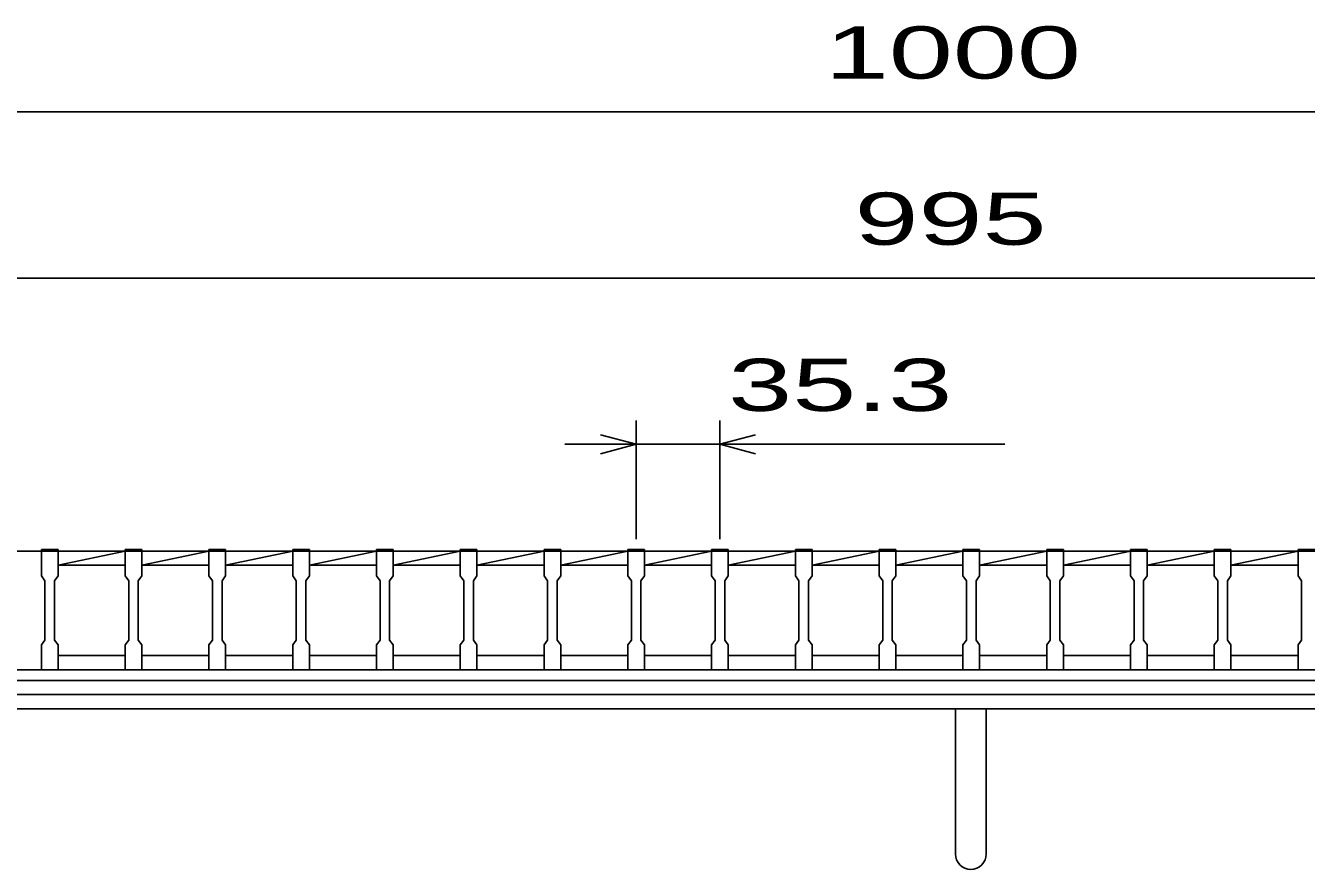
# Model space of a CAD drawing. Units: millimetres, scale not verified. Extents: x -1820 to 1731, y -1282 to 1054.
# Drawn here: x -1249 to -709, y -682 to -326 of the extents above; entities that cross this region are included whole.
import ezdxf
from ezdxf.enums import TextEntityAlignment as Align

# ---------------------------------------------------------------- set-up
doc = ezdxf.new("R2010")
doc.units = ezdxf.units.MM
doc.header["$LTSCALE"] = 10
for name, color, linetype, lineweight in [('16', 3, 'Continuous', 25), ('19', 6, 'Continuous', 25), ('22', 4, 'Continuous', 25)]:
    doc.layers.add(name, color=color, linetype=linetype, lineweight=lineweight)
doc.styles.add('ベクトル', font='')
doc.styles.get('ベクトル').set_extended_font_data('ベクトル')

msp = doc.modelspace()

# ---------------------------------------------------------------- linework, layer by layer
at = {"layer": '16'}
for p, q in [((-1305.7, -547.5), (-1242.1, -547.5)), ((-1242.1, -547.5), (-1242.1, -546.8)), ((-1242.1, -546.8), (-1235.1, -546.8)), ((-1242.1, -547.5), (-1242.1, -558)), ((-1235.1, -547.5), (-1242.1, -547.5)), ((-1235.1, -546.8), (-1235.1, -547.5)), ((-1235.1, -558), (-1235.1, -547.5)), ((-1235.1, -547.5), (-1206.8, -547.5)), ((-1235.1, -553.5), (-1206.8, -547.5)), ((-1206.8, -547.5), (-1206.8, -546.8)), ((-1206.8, -546.8), (-1199.8, -546.8)), ((-1206.8, -547.5), (-1206.8, -558)), ((-1199.8, -547.5), (-1206.8, -547.5)), ((-1199.8, -546.8), (-1199.8, -547.5)), ((-1199.8, -558), (-1199.8, -547.5)), ((-1199.8, -547.5), (-1171.5, -547.5)), ((-1199.8, -553.5), (-1171.5, -547.5)), ((-1171.5, -547.5), (-1171.5, -546.8)), ((-1171.5, -546.8), (-1164.5, -546.8)), ((-1171.5, -547.5), (-1171.5, -558)), ((-1164.5, -547.5), (-1171.5, -547.5)), ((-1164.5, -546.8), (-1164.5, -547.5)), ((-1164.5, -558), (-1164.5, -547.5)), ((-1164.5, -547.5), (-1136.2, -547.5)), ((-1164.5, -553.5), (-1136.2, -547.5)), ((-1136.2, -547.5), (-1136.2, -546.8)), ((-1136.2, -546.8), (-1129.2, -546.8)), ((-1136.2, -547.5), (-1136.2, -558)), ((-1129.2, -547.5), (-1136.2, -547.5)), ((-1129.2, -546.8), (-1129.2, -547.5)), ((-1129.2, -558), (-1129.2, -547.5)), ((-1129.2, -547.5), (-1100.9, -547.5)), ((-1129.2, -553.5), (-1100.9, -547.5)), ((-1100.9, -547.5), (-1100.9, -546.8)), ((-1100.9, -546.8), (-1093.9, -546.8)), ((-1100.9, -547.5), (-1100.9, -558)), ((-1093.9, -547.5), (-1100.9, -547.5)), ((-1093.9, -546.8), (-1093.9, -547.5)), ((-1093.9, -558), (-1093.9, -547.5)), ((-1093.9, -547.5), (-1065.6, -547.5)), ((-1093.9, -553.5), (-1065.6, -547.5)), ((-1065.6, -547.5), (-1065.6, -546.8)), ((-1065.6, -546.8), (-1058.6, -546.8)), ((-1065.6, -547.5), (-1065.6, -558)), ((-1058.6, -547.5), (-1065.6, -547.5)), ((-1058.6, -546.8), (-1058.6, -547.5)), ((-1058.6, -558), (-1058.6, -547.5)), ((-1058.6, -547.5), (-1030.3, -547.5)), ((-1058.6, -553.5), (-1030.3, -547.5)), ((-1030.3, -547.5), (-1030.3, -546.8)), ((-1030.3, -546.8), (-1023.3, -546.8)), ((-1030.3, -547.5), (-1030.3, -558)), ((-1023.3, -547.5), (-1030.3, -547.5)), ((-1023.3, -546.8), (-1023.3, -547.5)), ((-1023.3, -558), (-1023.3, -547.5)), ((-1023.3, -547.5), (-995, -547.5)), ((-1023.3, -553.5), (-995, -547.5)), ((-995, -547.5), (-995, -546.8)), ((-995, -546.8), (-988, -546.8)), ((-995, -547.5), (-995, -558)), ((-988, -547.5), (-995, -547.5)), ((-988, -546.8), (-988, -547.5)), ((-988, -558), (-988, -547.5)), ((-988, -547.5), (-959.7, -547.5)), ((-988, -553.5), (-959.7, -547.5)), ((-959.7, -547.5), (-959.7, -546.8)), ((-959.7, -546.8), (-952.7, -546.8)), ((-959.7, -547.5), (-959.7, -558)), ((-952.7, -547.5), (-959.7, -547.5)), ((-952.7, -546.8), (-952.7, -547.5)), ((-952.7, -558), (-952.7, -547.5)), ((-952.7, -547.5), (-924.4, -547.5)), ((-952.7, -553.5), (-924.4, -547.5)), ((-924.4, -547.5), (-924.4, -546.8)), ((-924.4, -546.8), (-917.4, -546.8)), ((-924.4, -547.5), (-924.4, -558)), ((-917.4, -547.5), (-924.4, -547.5)), ((-917.4, -546.8), (-917.4, -547.5)), ((-917.4, -558), (-917.4, -547.5)), ((-917.4, -547.5), (-889.1, -547.5)), ((-917.4, -553.5), (-889.1, -547.5)), ((-889.1, -547.5), (-889.1, -546.8)), ((-889.1, -546.8), (-882.1, -546.8)), ((-889.1, -547.5), (-889.1, -558)), ((-882.1, -547.5), (-889.1, -547.5)), ((-882.1, -546.8), (-882.1, -547.5)), ((-882.1, -558), (-882.1, -547.5)), ((-882.1, -547.5), (-853.8, -547.5)), ((-882.1, -553.5), (-853.8, -547.5)), ((-853.8, -547.5), (-853.8, -546.8)), ((-853.8, -546.8), (-846.8, -546.8)), ((-853.8, -547.5), (-853.8, -558)), ((-846.8, -547.5), (-853.8, -547.5)), ((-846.8, -546.8), (-846.8, -547.5)), ((-846.8, -558), (-846.8, -547.5)), ((-846.8, -547.5), (-818.5, -547.5)), ((-846.8, -553.5), (-818.5, -547.5)), ((-818.5, -547.5), (-818.5, -546.8)), ((-818.5, -546.8), (-811.5, -546.8)), ((-818.5, -547.5), (-818.5, -558)), ((-811.5, -547.5), (-818.5, -547.5)), ((-811.5, -546.8), (-811.5, -547.5)), ((-811.5, -558), (-811.5, -547.5)), ((-811.5, -547.5), (-783.2, -547.5)), ((-811.5, -553.5), (-783.2, -547.5)), ((-783.2, -547.5), (-783.2, -546.8)), ((-783.2, -546.8), (-776.2, -546.8)), ((-783.2, -547.5), (-783.2, -558)), ((-776.2, -547.5), (-783.2, -547.5)), ((-776.2, -546.8), (-776.2, -547.5)), ((-776.2, -558), (-776.2, -547.5)), ((-776.2, -547.5), (-747.9, -547.5)), ((-776.2, -553.5), (-747.9, -547.5)), ((-747.9, -547.5), (-747.9, -546.8)), ((-747.9, -546.8), (-740.9, -546.8)), ((-747.9, -547.5), (-747.9, -558)), ((-740.9, -547.5), (-747.9, -547.5)), ((-740.9, -546.8), (-740.9, -547.5)), ((-740.9, -558), (-740.9, -547.5)), ((-740.9, -547.5), (-712.6, -547.5)), ((-740.9, -553.5), (-712.6, -547.5)), ((-712.6, -547.5), (-712.6, -546.8)), ((-712.6, -546.8), (-705.6, -546.8)), ((-712.6, -547.5), (-712.6, -558)), ((-705.6, -547.5), (-712.6, -547.5)), ((-1235.1, -553.5), (-1206.8, -553.5)), ((-1199.8, -553.5), (-1171.5, -553.5)), ((-1164.5, -553.5), (-1136.2, -553.5)), ((-1129.2, -553.5), (-1100.9, -553.5)), ((-1093.9, -553.5), (-1065.6, -553.5)), ((-1058.6, -553.5), (-1030.3, -553.5)), ((-1023.3, -553.5), (-995, -553.5)), ((-988, -553.5), (-959.7, -553.5)), ((-952.7, -553.5), (-924.4, -553.5)), ((-917.4, -553.5), (-889.1, -553.5)), ((-882.1, -553.5), (-853.8, -553.5)), ((-846.8, -553.5), (-818.5, -553.5)), ((-811.5, -553.5), (-783.2, -553.5)), ((-776.2, -553.5), (-747.9, -553.5)), ((-740.9, -553.5), (-712.6, -553.5)), ((-1242.1, -558), (-1240.6, -560)), ((-1240.6, -560), (-1240.6, -585)), ((-1236.6, -560), (-1235.1, -558)), ((-1236.6, -585), (-1236.6, -560)), ((-1206.8, -558), (-1205.3, -560)), ((-1205.3, -560), (-1205.3, -585)), ((-1201.3, -560), (-1199.8, -558)), ((-1201.3, -585), (-1201.3, -560)), ((-1171.5, -558), (-1170, -560)), ((-1170, -560), (-1170, -585)), ((-1166, -560), (-1164.5, -558)), ((-1166, -585), (-1166, -560)), ((-1136.2, -558), (-1134.7, -560)), ((-1134.7, -560), (-1134.7, -585)), ((-1130.7, -560), (-1129.2, -558)), ((-1130.7, -585), (-1130.7, -560)), ((-1100.9, -558), (-1099.4, -560)), ((-1099.4, -560), (-1099.4, -585)), ((-1095.4, -560), (-1093.9, -558)), ((-1095.4, -585), (-1095.4, -560)), ((-1065.6, -558), (-1064.1, -560)), ((-1064.1, -560), (-1064.1, -585)), ((-1060.1, -560), (-1058.6, -558)), ((-1060.1, -585), (-1060.1, -560)), ((-1030.3, -558), (-1028.8, -560)), ((-1028.8, -560), (-1028.8, -585)), ((-1024.8, -560), (-1023.3, -558)), ((-1024.8, -585), (-1024.8, -560)), ((-995, -558), (-993.5, -560)), ((-993.5, -560), (-993.5, -585)), ((-989.5, -560), (-988, -558)), ((-989.5, -585), (-989.5, -560)), ((-959.7, -558), (-958.2, -560)), ((-958.2, -560), (-958.2, -585)), ((-954.2, -560), (-952.7, -558)), ((-954.2, -585), (-954.2, -560)), ((-924.4, -558), (-922.9, -560)), ((-922.9, -560), (-922.9, -585)), ((-918.9, -560), (-917.4, -558)), ((-918.9, -585), (-918.9, -560)), ((-889.1, -558), (-887.6, -560)), ((-887.6, -560), (-887.6, -585)), ((-883.6, -560), (-882.1, -558)), ((-883.6, -585), (-883.6, -560)), ((-853.8, -558), (-852.3, -560)), ((-852.3, -560), (-852.3, -585)), ((-848.3, -560), (-846.8, -558)), ((-848.3, -585), (-848.3, -560)), ((-818.5, -558), (-817, -560)), ((-817, -560), (-817, -585)), ((-813, -560), (-811.5, -558)), ((-813, -585), (-813, -560)), ((-783.2, -558), (-781.7, -560)), ((-781.7, -560), (-781.7, -585)), ((-777.7, -560), (-776.2, -558)), ((-777.7, -585), (-777.7, -560)), ((-747.9, -558), (-746.4, -560)), ((-746.4, -560), (-746.4, -585)), ((-742.4, -560), (-740.9, -558)), ((-742.4, -585), (-742.4, -560)), ((-712.6, -558), (-711.1, -560)), ((-711.1, -560), (-711.1, -585)), ((-1240.6, -585), (-1242.1, -587)), ((-1242.1, -587), (-1242.1, -597.5)), ((-1235.1, -587), (-1236.6, -585)), ((-1235.1, -597.5), (-1235.1, -587)), ((-1205.3, -585), (-1206.8, -587)), ((-1206.8, -587), (-1206.8, -597.5)), ((-1199.8, -587), (-1201.3, -585)), ((-1199.8, -597.5), (-1199.8, -587)), ((-1170, -585), (-1171.5, -587)), ((-1171.5, -587), (-1171.5, -597.5)), ((-1164.5, -587), (-1166, -585)), ((-1164.5, -597.5), (-1164.5, -587)), ((-1134.7, -585), (-1136.2, -587)), ((-1136.2, -587), (-1136.2, -597.5)), ((-1129.2, -587), (-1130.7, -585)), ((-1129.2, -597.5), (-1129.2, -587)), ((-1099.4, -585), (-1100.9, -587)), ((-1100.9, -587), (-1100.9, -597.5)), ((-1093.9, -587), (-1095.4, -585)), ((-1093.9, -597.5), (-1093.9, -587)), ((-1064.1, -585), (-1065.6, -587)), ((-1065.6, -587), (-1065.6, -597.5)), ((-1058.6, -587), (-1060.1, -585)), ((-1058.6, -597.5), (-1058.6, -587)), ((-1028.8, -585), (-1030.3, -587)), ((-1030.3, -587), (-1030.3, -597.5)), ((-1023.3, -587), (-1024.8, -585)), ((-1023.3, -597.5), (-1023.3, -587)), ((-993.5, -585), (-995, -587)), ((-995, -587), (-995, -597.5)), ((-988, -587), (-989.5, -585)), ((-988, -597.5), (-988, -587)), ((-958.2, -585), (-959.7, -587)), ((-959.7, -587), (-959.7, -597.5)), ((-952.7, -587), (-954.2, -585)), ((-952.7, -597.5), (-952.7, -587)), ((-922.9, -585), (-924.4, -587)), ((-924.4, -587), (-924.4, -597.5)), ((-917.4, -587), (-918.9, -585)), ((-917.4, -597.5), (-917.4, -587)), ((-887.6, -585), (-889.1, -587)), ((-889.1, -587), (-889.1, -597.5)), ((-882.1, -587), (-883.6, -585)), ((-882.1, -597.5), (-882.1, -587)), ((-852.3, -585), (-853.8, -587)), ((-853.8, -587), (-853.8, -597.5)), ((-846.8, -587), (-848.3, -585)), ((-846.8, -597.5), (-846.8, -587)), ((-817, -585), (-818.5, -587)), ((-818.5, -587), (-818.5, -597.5)), ((-811.5, -587), (-813, -585)), ((-811.5, -597.5), (-811.5, -587)), ((-781.7, -585), (-783.2, -587)), ((-783.2, -587), (-783.2, -597.5)), ((-776.2, -587), (-777.7, -585)), ((-776.2, -597.5), (-776.2, -587)), ((-746.4, -585), (-747.9, -587)), ((-747.9, -587), (-747.9, -597.5)), ((-740.9, -587), (-742.4, -585)), ((-740.9, -597.5), (-740.9, -587)), ((-711.1, -585), (-712.6, -587)), ((-712.6, -587), (-712.6, -597.5)), ((-1235.1, -591.5), (-1206.8, -591.5)), ((-1199.8, -591.5), (-1171.5, -591.5)), ((-1164.5, -591.5), (-1136.2, -591.5)), ((-1129.2, -591.5), (-1100.9, -591.5)), ((-1093.9, -591.5), (-1065.6, -591.5)), ((-1058.6, -591.5), (-1030.3, -591.5)), ((-1023.3, -591.5), (-995, -591.5)), ((-988, -591.5), (-959.7, -591.5)), ((-952.7, -591.5), (-924.4, -591.5)), ((-917.4, -591.5), (-889.1, -591.5)), ((-882.1, -591.5), (-853.8, -591.5)), ((-846.8, -591.5), (-818.5, -591.5)), ((-811.5, -591.5), (-783.2, -591.5)), ((-776.2, -591.5), (-747.9, -591.5)), ((-740.9, -591.5), (-712.6, -591.5)), ((-1348, -597.5), (-353, -597.5)), ((-1305.7, -597.5), (-1242.1, -597.5)), ((-1242.1, -597.5), (-1235.1, -597.5)), ((-1206.8, -597.5), (-1199.8, -597.5)), ((-1171.5, -597.5), (-1164.5, -597.5)), ((-1136.2, -597.5), (-1129.2, -597.5)), ((-1100.9, -597.5), (-1093.9, -597.5)), ((-1065.6, -597.5), (-1058.6, -597.5)), ((-1030.3, -597.5), (-1023.3, -597.5)), ((-995, -597.5), (-988, -597.5)), ((-959.7, -597.5), (-952.7, -597.5)), ((-924.4, -597.5), (-917.4, -597.5)), ((-889.1, -597.5), (-882.1, -597.5)), ((-853.8, -597.5), (-846.8, -597.5)), ((-818.5, -597.5), (-811.5, -597.5)), ((-783.2, -597.5), (-776.2, -597.5)), ((-747.9, -597.5), (-740.9, -597.5)), ((-712.6, -597.5), (-705.6, -597.5)), ((-1348, -602), (-353, -602)), ((-1348, -608), (-353, -608))]:
    msp.add_line(p, q, dxfattribs=at)
at = {"layer": '19'}
for p, q in [((-1350.5, -608), (-350.5, -608)), ((-350.5, -614), (-1350.5, -614)), ((-857, -675.11), (-857, -614)), ((-844, -675.11), (-844, -614))]:
    msp.add_line(p, q, dxfattribs=at)
msp.add_arc((-850.5, -675.11), 6.5, 180, 0, dxfattribs=at)
at = {"layer": '22'}
for p, q in [((-1350.5, -362.5), (-350.5, -362.5)), ((-1348, -432.5), (-353, -432.5)), ((-991.5, -542.5), (-991.5, -492.5)), ((-956.2, -492.5), (-956.2, -542.5)), ((-991.5, -502.5), (-1006.5, -498.5)), ((-956.2, -502.5), (-941.2, -498.5)), ((-991.5, -502.5), (-1021.5, -502.5)), ((-1006.5, -506.5), (-991.5, -502.5)), ((-991.5, -502.5), (-956.2, -502.5)), ((-941.2, -506.5), (-956.2, -502.5)), ((-956.2, -502.5), (-836.2, -502.5))]:
    msp.add_line(p, q, dxfattribs=at)

# ---------------------------------------------------------------- texts
at = {"layer": '22', "color": 2, "style": 'ベクトル', "width": 1.65}
for s, p in [(' 1000 ', (-925.5, -337.5)), (' 995 ', (-913, -407.5)), (' 35.3 ', (-966.2, -477.5))]:
    msp.add_text(s, height=21.99, dxfattribs=at).set_placement(p, align=Align.MIDDLE_LEFT)

doc.saveas('drawing.dxf')
